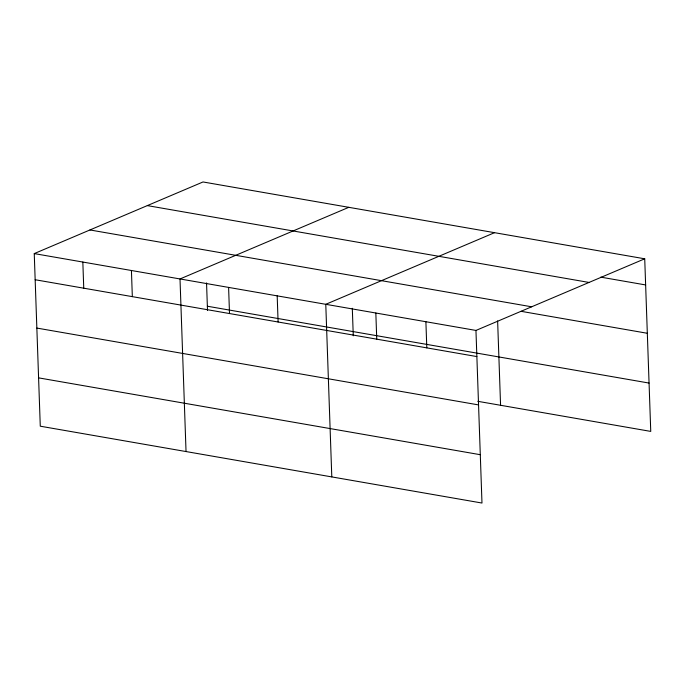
<?xml version="1.0" encoding="UTF-8"?>
<svg xmlns="http://www.w3.org/2000/svg" width="685" height="685" viewBox="0 0 685 685"><rect width="100%" height="100%" fill="white"/><g stroke="black" fill="none" stroke-linecap="round" stroke-linejoin="round"><path stroke-width="1.03" d="M644.722 258.802L475.955 330.435L481.983 503.038L40.278 426.198L34.25 253.596L203.017 181.962L644.722 258.802L650.75 431.404L477.83 401.324M348.785 207.324L180.009 278.958L186.037 451.552M494.544 232.677L325.777 304.311L331.797 476.906M600.788 277.142L645.638 284.943M147.326 205.603L589.031 282.443M89.941 229.954L531.646 306.794M521.131 311.324L647.325 333.278M34.25 253.596L475.955 330.435M207.358 306.229L649.063 383.069M35.166 279.737L476.863 356.577M36.853 328.072L478.55 404.912M38.591 377.863L480.288 454.703M497.627 320.923L500.572 405.28M425.89 321.727L426.806 347.869M375.834 313.019L376.75 339.161M352.304 308.284L353.272 335.796M277.185 295.86L278.101 322.001M228.602 287.409L229.509 313.55M206.545 282.922L207.504 310.433M131.426 270.498L132.333 296.648M82.834 262.047L83.75 288.188"/></g></svg>
